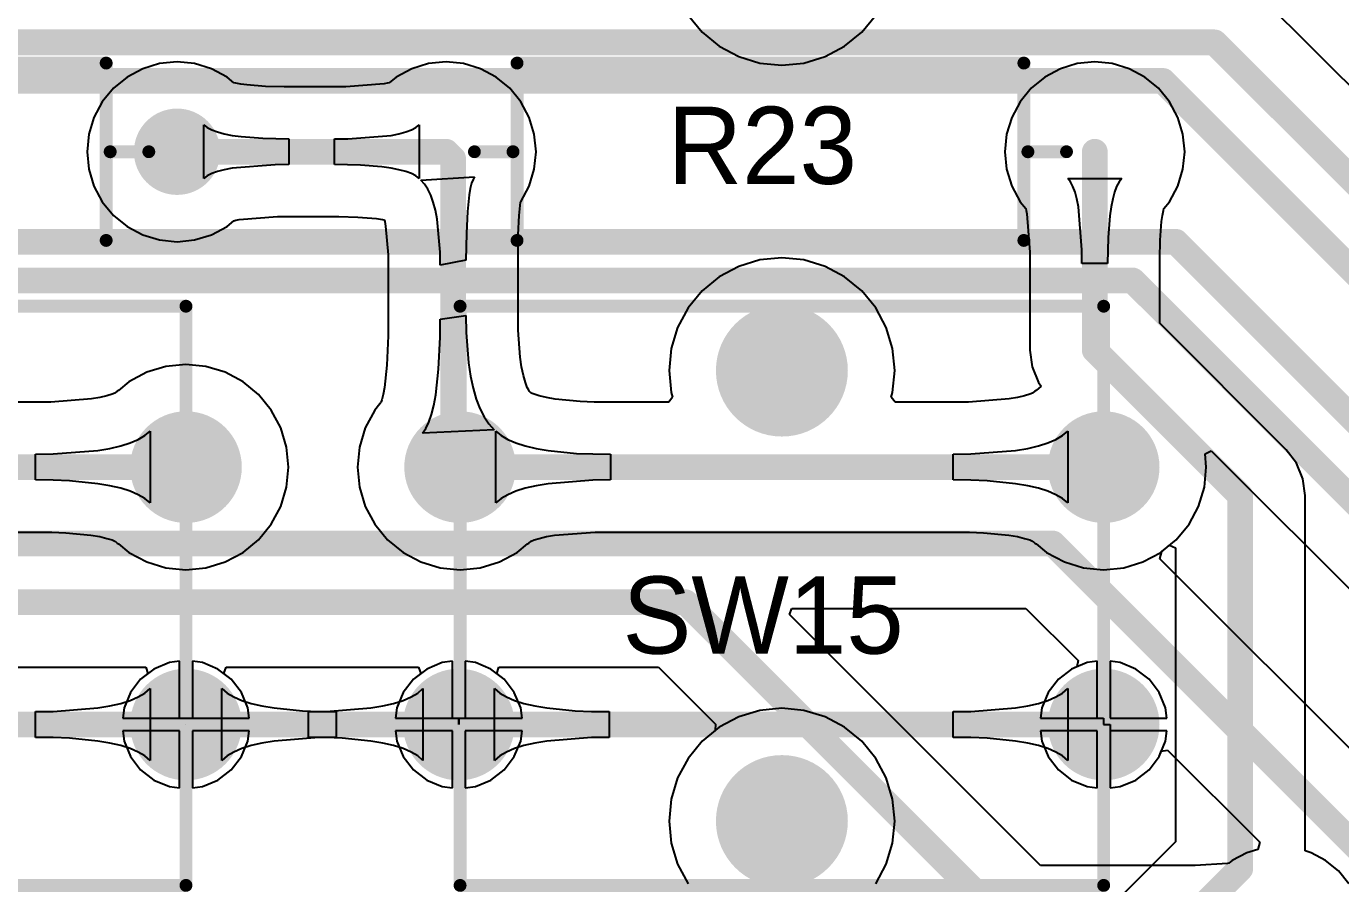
# Model space of a CAD drawing. Header units: millimetres. Extents: x 0 to 140, y 0 to 130.
# Drawn here: x 82.22 to 108.15, y 23.02 to 39.94 of the extents above; entities that cross this region are included whole.
import ezdxf

# ---------------------------------------------------------------- set-up
doc = ezdxf.new("R2010")
doc.units = ezdxf.units.MM
for name, color, linetype in [('BottomLayer', 5, 'Continuous'), ('BottomSolder', 6, 'Continuous'), ('MultiLayer', 9, 'Continuous'), ('PadHoleLayer', 156, 'Continuous'), ('TopLayer', 1, 'Continuous'), ('TopOverlay', 2, 'Continuous'), ('TopSolder', 216, 'Continuous')]:
    doc.layers.add(name, color=color, linetype=linetype)

# ---------------------------------------------------------------- blocks, each defined once
blk = doc.blocks.new('SW_4P_B_18')
at = {"layer": 'BottomLayer'}
h = blk.add_hatch(color=5, dxfattribs=at)
edge = h.paths.add_edge_path()
edge.add_arc((-0.0254, 4.445), 1.2, 0, 360)
h = blk.add_hatch(color=5, dxfattribs=at)
edge = h.paths.add_edge_path()
edge.add_arc((-6.3754, 2.54), 1, 0, 360)
h = blk.add_hatch(color=5, dxfattribs=at)
edge = h.paths.add_edge_path()
edge.add_arc((6.35, 2.54), 1, 0, 360)
h = blk.add_hatch(color=5, dxfattribs=at)
edge = h.paths.add_edge_path()
edge.add_arc((-6.3754, -2.54), 1, 0, 360)
h = blk.add_hatch(color=5, dxfattribs=at)
edge = h.paths.add_edge_path()
edge.add_arc((6.3246, -2.54), 1, 0, 360)
h = blk.add_hatch(color=5, dxfattribs=at)
edge = h.paths.add_edge_path()
edge.add_arc((-0.0254, -4.445), 1.2, 0, 360)
at = {"layer": 'BottomSolder'}
h = blk.add_hatch(color=6, dxfattribs=at)
edge = h.paths.add_edge_path()
edge.add_arc((-0.0254, 4.445), 1.3016, 0, 360)
h = blk.add_hatch(color=6, dxfattribs=at)
edge = h.paths.add_edge_path()
edge.add_arc((-6.3754, 2.54), 1.1016, 0, 360)
h = blk.add_hatch(color=6, dxfattribs=at)
edge = h.paths.add_edge_path()
edge.add_arc((6.35, 2.54), 1.1016, 0, 360)
h = blk.add_hatch(color=6, dxfattribs=at)
edge = h.paths.add_edge_path()
edge.add_arc((-6.3754, -2.54), 1.1016, 0, 360)
h = blk.add_hatch(color=6, dxfattribs=at)
edge = h.paths.add_edge_path()
edge.add_arc((6.3246, -2.54), 1.1016, 0, 360)
h = blk.add_hatch(color=6, dxfattribs=at)
edge = h.paths.add_edge_path()
edge.add_arc((-0.0254, -4.445), 1.3016, 0, 360)
at = {"layer": 'MultiLayer'}
h = blk.add_hatch(color=9, dxfattribs=at)
edge = h.paths.add_edge_path()
edge.add_arc((-0.0254, 4.445), 1.2, 0, 360)
h = blk.add_hatch(color=9, dxfattribs=at)
edge = h.paths.add_edge_path()
edge.add_arc((-6.3754, 2.54), 1, 0, 360)
h = blk.add_hatch(color=9, dxfattribs=at)
edge = h.paths.add_edge_path()
edge.add_arc((6.35, 2.54), 1, 0, 360)
h = blk.add_hatch(color=9, dxfattribs=at)
edge = h.paths.add_edge_path()
edge.add_arc((-6.3754, -2.54), 1, 0, 360)
h = blk.add_hatch(color=9, dxfattribs=at)
edge = h.paths.add_edge_path()
edge.add_arc((6.3246, -2.54), 1, 0, 360)
h = blk.add_hatch(color=9, dxfattribs=at)
edge = h.paths.add_edge_path()
edge.add_arc((-0.0254, -4.445), 1.2, 0, 360)
at = {"layer": 'PadHoleLayer'}
h = blk.add_hatch(color=156, dxfattribs=at)
edge = h.paths.add_edge_path()
edge.add_arc((-0.0254, 4.445), 1, 0, 360)
h = blk.add_hatch(color=156, dxfattribs=at)
edge = h.paths.add_edge_path()
edge.add_arc((-6.3754, 2.54), 0.6, 0, 360)
h = blk.add_hatch(color=156, dxfattribs=at)
edge = h.paths.add_edge_path()
edge.add_arc((6.35, 2.54), 0.6, 0, 360)
h = blk.add_hatch(color=156, dxfattribs=at)
edge = h.paths.add_edge_path()
edge.add_arc((-6.3754, -2.54), 0.6, 0, 360)
h = blk.add_hatch(color=156, dxfattribs=at)
edge = h.paths.add_edge_path()
edge.add_arc((6.3246, -2.54), 0.6, 0, 360)
h = blk.add_hatch(color=156, dxfattribs=at)
edge = h.paths.add_edge_path()
edge.add_arc((-0.0254, -4.445), 1, 0, 360)
at = {"layer": 'TopLayer'}
h = blk.add_hatch(color=1, dxfattribs=at)
edge = h.paths.add_edge_path()
edge.add_arc((-0.0254, 4.445), 1.2, 0, 360)
h = blk.add_hatch(color=1, dxfattribs=at)
edge = h.paths.add_edge_path()
edge.add_arc((-6.3754, 2.54), 1, 0, 360)
h = blk.add_hatch(color=1, dxfattribs=at)
edge = h.paths.add_edge_path()
edge.add_arc((6.35, 2.54), 1, 0, 360)
h = blk.add_hatch(color=1, dxfattribs=at)
edge = h.paths.add_edge_path()
edge.add_arc((-6.3754, -2.54), 1, 0, 360)
h = blk.add_hatch(color=1, dxfattribs=at)
edge = h.paths.add_edge_path()
edge.add_arc((6.3246, -2.54), 1, 0, 360)
h = blk.add_hatch(color=1, dxfattribs=at)
edge = h.paths.add_edge_path()
edge.add_arc((-0.0254, -4.445), 1.2, 0, 360)
at = {"layer": 'TopSolder'}
h = blk.add_hatch(color=216, dxfattribs=at)
edge = h.paths.add_edge_path()
edge.add_arc((-0.0254, 4.445), 1.3016, 0, 360)
h = blk.add_hatch(color=216, dxfattribs=at)
edge = h.paths.add_edge_path()
edge.add_arc((-6.3754, 2.54), 1.1016, 0, 360)
h = blk.add_hatch(color=216, dxfattribs=at)
edge = h.paths.add_edge_path()
edge.add_arc((6.35, 2.54), 1.1016, 0, 360)
h = blk.add_hatch(color=216, dxfattribs=at)
edge = h.paths.add_edge_path()
edge.add_arc((-6.3754, -2.54), 1.1016, 0, 360)
h = blk.add_hatch(color=216, dxfattribs=at)
edge = h.paths.add_edge_path()
edge.add_arc((6.3246, -2.54), 1.1016, 0, 360)
h = blk.add_hatch(color=216, dxfattribs=at)
edge = h.paths.add_edge_path()
edge.add_arc((-0.0254, -4.445), 1.3016, 0, 360)
at = {"layer": 'TopOverlay', "const_width": 0.254}
for points in [[(6.3246, 5.715), (-6.3754, 5.715)], [(-6.3754, 5.715), (-6.3754, -5.715)], [(6.3246, 5.715), (6.3246, -5.715)], [(6.3246, -5.715), (-6.3754, -5.715)]]:
    blk.add_lwpolyline(points, dxfattribs=at)
at = {"layer": 'TopOverlay', "const_width": 0.127}
for points in [[(-6.4389, 5.715, 1), (-6.3119, 5.715, 1)], [(-6.4389, 5.715, 1), (-6.3119, 5.715, 1)], [(6.2611, 5.715, 1), (6.3881, 5.715, 1)], [(6.2611, 5.715, 1), (6.3881, 5.715, 1)], [(-6.4389, -5.715, 1), (-6.3119, -5.715, 1)], [(-6.4389, -5.715, 1), (-6.3119, -5.715, 1)], [(6.2611, -5.715, 1), (6.3881, -5.715, 1)], [(6.2611, -5.715, 1), (6.3881, -5.715, 1)]]:
    blk.add_lwpolyline(points, format="xyb", close=True, dxfattribs=at)
blk = doc.blocks.new('SW_4P_B_21')
at = {"layer": 'BottomLayer'}
h = blk.add_hatch(color=5, dxfattribs=at)
edge = h.paths.add_edge_path()
edge.add_arc((-0.0254, 4.445), 1.2, 0, 360)
h = blk.add_hatch(color=5, dxfattribs=at)
edge = h.paths.add_edge_path()
edge.add_arc((-6.3754, 2.54), 1, 0, 360)
h = blk.add_hatch(color=5, dxfattribs=at)
edge = h.paths.add_edge_path()
edge.add_arc((6.35, 2.54), 1, 0, 360)
h = blk.add_hatch(color=5, dxfattribs=at)
edge = h.paths.add_edge_path()
edge.add_arc((-6.3754, -2.54), 1, 0, 360)
h = blk.add_hatch(color=5, dxfattribs=at)
edge = h.paths.add_edge_path()
edge.add_arc((6.3246, -2.54), 1, 0, 360)
h = blk.add_hatch(color=5, dxfattribs=at)
edge = h.paths.add_edge_path()
edge.add_arc((-0.0254, -4.445), 1.2, 0, 360)
at = {"layer": 'BottomSolder'}
h = blk.add_hatch(color=6, dxfattribs=at)
edge = h.paths.add_edge_path()
edge.add_arc((-0.0254, 4.445), 1.3016, 0, 360)
h = blk.add_hatch(color=6, dxfattribs=at)
edge = h.paths.add_edge_path()
edge.add_arc((-6.3754, 2.54), 1.1016, 0, 360)
h = blk.add_hatch(color=6, dxfattribs=at)
edge = h.paths.add_edge_path()
edge.add_arc((6.35, 2.54), 1.1016, 0, 360)
h = blk.add_hatch(color=6, dxfattribs=at)
edge = h.paths.add_edge_path()
edge.add_arc((-6.3754, -2.54), 1.1016, 0, 360)
h = blk.add_hatch(color=6, dxfattribs=at)
edge = h.paths.add_edge_path()
edge.add_arc((6.3246, -2.54), 1.1016, 0, 360)
h = blk.add_hatch(color=6, dxfattribs=at)
edge = h.paths.add_edge_path()
edge.add_arc((-0.0254, -4.445), 1.3016, 0, 360)
at = {"layer": 'MultiLayer'}
h = blk.add_hatch(color=9, dxfattribs=at)
edge = h.paths.add_edge_path()
edge.add_arc((-0.0254, 4.445), 1.2, 0, 360)
h = blk.add_hatch(color=9, dxfattribs=at)
edge = h.paths.add_edge_path()
edge.add_arc((-6.3754, 2.54), 1, 0, 360)
h = blk.add_hatch(color=9, dxfattribs=at)
edge = h.paths.add_edge_path()
edge.add_arc((6.35, 2.54), 1, 0, 360)
h = blk.add_hatch(color=9, dxfattribs=at)
edge = h.paths.add_edge_path()
edge.add_arc((-6.3754, -2.54), 1, 0, 360)
h = blk.add_hatch(color=9, dxfattribs=at)
edge = h.paths.add_edge_path()
edge.add_arc((6.3246, -2.54), 1, 0, 360)
h = blk.add_hatch(color=9, dxfattribs=at)
edge = h.paths.add_edge_path()
edge.add_arc((-0.0254, -4.445), 1.2, 0, 360)
at = {"layer": 'PadHoleLayer'}
h = blk.add_hatch(color=156, dxfattribs=at)
edge = h.paths.add_edge_path()
edge.add_arc((-0.0254, 4.445), 1, 0, 360)
h = blk.add_hatch(color=156, dxfattribs=at)
edge = h.paths.add_edge_path()
edge.add_arc((-6.3754, 2.54), 0.6, 0, 360)
h = blk.add_hatch(color=156, dxfattribs=at)
edge = h.paths.add_edge_path()
edge.add_arc((6.35, 2.54), 0.6, 0, 360)
h = blk.add_hatch(color=156, dxfattribs=at)
edge = h.paths.add_edge_path()
edge.add_arc((-6.3754, -2.54), 0.6, 0, 360)
h = blk.add_hatch(color=156, dxfattribs=at)
edge = h.paths.add_edge_path()
edge.add_arc((6.3246, -2.54), 0.6, 0, 360)
h = blk.add_hatch(color=156, dxfattribs=at)
edge = h.paths.add_edge_path()
edge.add_arc((-0.0254, -4.445), 1, 0, 360)
at = {"layer": 'TopLayer'}
h = blk.add_hatch(color=1, dxfattribs=at)
edge = h.paths.add_edge_path()
edge.add_arc((-0.0254, 4.445), 1.2, 0, 360)
h = blk.add_hatch(color=1, dxfattribs=at)
edge = h.paths.add_edge_path()
edge.add_arc((-6.3754, 2.54), 1, 0, 360)
h = blk.add_hatch(color=1, dxfattribs=at)
edge = h.paths.add_edge_path()
edge.add_arc((6.35, 2.54), 1, 0, 360)
h = blk.add_hatch(color=1, dxfattribs=at)
edge = h.paths.add_edge_path()
edge.add_arc((-6.3754, -2.54), 1, 0, 360)
h = blk.add_hatch(color=1, dxfattribs=at)
edge = h.paths.add_edge_path()
edge.add_arc((6.3246, -2.54), 1, 0, 360)
h = blk.add_hatch(color=1, dxfattribs=at)
edge = h.paths.add_edge_path()
edge.add_arc((-0.0254, -4.445), 1.2, 0, 360)
at = {"layer": 'TopSolder'}
h = blk.add_hatch(color=216, dxfattribs=at)
edge = h.paths.add_edge_path()
edge.add_arc((-0.0254, 4.445), 1.3016, 0, 360)
h = blk.add_hatch(color=216, dxfattribs=at)
edge = h.paths.add_edge_path()
edge.add_arc((-6.3754, 2.54), 1.1016, 0, 360)
h = blk.add_hatch(color=216, dxfattribs=at)
edge = h.paths.add_edge_path()
edge.add_arc((6.35, 2.54), 1.1016, 0, 360)
h = blk.add_hatch(color=216, dxfattribs=at)
edge = h.paths.add_edge_path()
edge.add_arc((-6.3754, -2.54), 1.1016, 0, 360)
h = blk.add_hatch(color=216, dxfattribs=at)
edge = h.paths.add_edge_path()
edge.add_arc((6.3246, -2.54), 1.1016, 0, 360)
h = blk.add_hatch(color=216, dxfattribs=at)
edge = h.paths.add_edge_path()
edge.add_arc((-0.0254, -4.445), 1.3016, 0, 360)
at = {"layer": 'TopOverlay', "const_width": 0.254}
for points in [[(6.3246, 5.715), (-6.3754, 5.715)], [(-6.3754, 5.715), (-6.3754, -5.715)], [(6.3246, 5.715), (6.3246, -5.715)], [(6.3246, -5.715), (-6.3754, -5.715)]]:
    blk.add_lwpolyline(points, dxfattribs=at)
at = {"layer": 'TopOverlay', "const_width": 0.127}
for points in [[(-6.4389, 5.715, 1), (-6.3119, 5.715, 1)], [(-6.4389, 5.715, 1), (-6.3119, 5.715, 1)], [(6.2611, 5.715, 1), (6.3881, 5.715, 1)], [(6.2611, 5.715, 1), (6.3881, 5.715, 1)], [(-6.4389, -5.715, 1), (-6.3119, -5.715, 1)], [(-6.4389, -5.715, 1), (-6.3119, -5.715, 1)], [(6.2611, -5.715, 1), (6.3881, -5.715, 1)], [(6.2611, -5.715, 1), (6.3881, -5.715, 1)]]:
    blk.add_lwpolyline(points, format="xyb", close=True, dxfattribs=at)
blk = doc.blocks.new('_________1_2__28')
at = {"layer": 'BottomLayer'}
h = blk.add_hatch(color=5, dxfattribs=at)
edge = h.paths.add_edge_path()
edge.add_arc((-6.4, 0), 0.75, 0, 360)
h = blk.add_hatch(color=5, dxfattribs=at)
edge = h.paths.add_edge_path()
edge.add_arc((6.4, 0), 0.75, 0, 360)
at = {"layer": 'BottomSolder'}
h = blk.add_hatch(color=6, dxfattribs=at)
edge = h.paths.add_edge_path()
edge.add_arc((-6.4, 0), 0.852, 0, 360)
h = blk.add_hatch(color=6, dxfattribs=at)
edge = h.paths.add_edge_path()
edge.add_arc((6.4, 0), 0.852, 0, 360)
at = {"layer": 'MultiLayer'}
h = blk.add_hatch(color=9, dxfattribs=at)
edge = h.paths.add_edge_path()
edge.add_arc((-6.4, 0), 0.75, 0, 360)
h = blk.add_hatch(color=9, dxfattribs=at)
edge = h.paths.add_edge_path()
edge.add_arc((6.4, 0), 0.75, 0, 360)
at = {"layer": 'PadHoleLayer'}
h = blk.add_hatch(color=156, dxfattribs=at)
edge = h.paths.add_edge_path()
edge.add_arc((-6.4, 0), 0.35, 0, 360)
h = blk.add_hatch(color=156, dxfattribs=at)
edge = h.paths.add_edge_path()
edge.add_arc((6.4, 0), 0.35, 0, 360)
at = {"layer": 'TopLayer'}
h = blk.add_hatch(color=1, dxfattribs=at)
edge = h.paths.add_edge_path()
edge.add_arc((-6.4, 0), 0.75, 0, 360)
h = blk.add_hatch(color=1, dxfattribs=at)
edge = h.paths.add_edge_path()
edge.add_arc((6.4, 0), 0.75, 0, 360)
at = {"layer": 'TopSolder'}
h = blk.add_hatch(color=216, dxfattribs=at)
edge = h.paths.add_edge_path()
edge.add_arc((-6.4, 0), 0.852, 0, 360)
h = blk.add_hatch(color=216, dxfattribs=at)
edge = h.paths.add_edge_path()
edge.add_arc((6.4, 0), 0.852, 0, 360)
at = {"layer": 'TopOverlay', "const_width": 0.254}
for points in [[(-5, -1.75), (-5, 1.75)], [(-5, 1.75), (5, 1.75)], [(5, -1.75), (5, 1.75)], [(-5.842, 0), (-5.08, 0)], [(5.08, 0), (5.842, 0)], [(-5, -1.75), (5, -1.75)]]:
    blk.add_lwpolyline(points, dxfattribs=at)
at = {"layer": 'TopOverlay', "const_width": 0.127}
for points in [[(-5.064, 1.75, 1), (-4.937, 1.75, 1)], [(-5.064, 1.75, 1), (-4.937, 1.75, 1)], [(4.937, 1.75, 1), (5.064, 1.75, 1)], [(4.937, 1.75, 1), (5.064, 1.75, 1)], [(-5.905, 0, 1), (-5.779, 0, 1)], [(-5.144, 0, 1), (-5.016, 0, 1)], [(5.016, 0, 1), (5.144, 0, 1)], [(5.779, 0, 1), (5.905, 0, 1)], [(-5.064, -1.75, 1), (-4.937, -1.75, 1)], [(-5.064, -1.75, 1), (-4.937, -1.75, 1)], [(4.937, -1.75, 1), (5.064, -1.75, 1)], [(4.937, -1.75, 1), (5.064, -1.75, 1)]]:
    blk.add_lwpolyline(points, format="xyb", close=True, dxfattribs=at)
blk = doc.blocks.new('_________1_2__32')
at = {"layer": 'BottomLayer'}
h = blk.add_hatch(color=5, dxfattribs=at)
edge = h.paths.add_edge_path()
edge.add_arc((-6.4, 0), 0.75, 0, 360)
h = blk.add_hatch(color=5, dxfattribs=at)
edge = h.paths.add_edge_path()
edge.add_arc((6.4, 0), 0.75, 0, 360)
at = {"layer": 'BottomSolder'}
h = blk.add_hatch(color=6, dxfattribs=at)
edge = h.paths.add_edge_path()
edge.add_arc((-6.4, 0), 0.852, 0, 360)
h = blk.add_hatch(color=6, dxfattribs=at)
edge = h.paths.add_edge_path()
edge.add_arc((6.4, 0), 0.852, 0, 360)
at = {"layer": 'MultiLayer'}
h = blk.add_hatch(color=9, dxfattribs=at)
edge = h.paths.add_edge_path()
edge.add_arc((-6.4, 0), 0.75, 0, 360)
h = blk.add_hatch(color=9, dxfattribs=at)
edge = h.paths.add_edge_path()
edge.add_arc((6.4, 0), 0.75, 0, 360)
at = {"layer": 'PadHoleLayer'}
h = blk.add_hatch(color=156, dxfattribs=at)
edge = h.paths.add_edge_path()
edge.add_arc((-6.4, 0), 0.35, 0, 360)
h = blk.add_hatch(color=156, dxfattribs=at)
edge = h.paths.add_edge_path()
edge.add_arc((6.4, 0), 0.35, 0, 360)
at = {"layer": 'TopLayer'}
h = blk.add_hatch(color=1, dxfattribs=at)
edge = h.paths.add_edge_path()
edge.add_arc((-6.4, 0), 0.75, 0, 360)
h = blk.add_hatch(color=1, dxfattribs=at)
edge = h.paths.add_edge_path()
edge.add_arc((6.4, 0), 0.75, 0, 360)
at = {"layer": 'TopSolder'}
h = blk.add_hatch(color=216, dxfattribs=at)
edge = h.paths.add_edge_path()
edge.add_arc((-6.4, 0), 0.852, 0, 360)
h = blk.add_hatch(color=216, dxfattribs=at)
edge = h.paths.add_edge_path()
edge.add_arc((6.4, 0), 0.852, 0, 360)
at = {"layer": 'TopOverlay', "const_width": 0.254}
for points in [[(-5, 1.75), (-5, -1.75)], [(5, 1.75), (-5, 1.75)], [(5, 1.75), (5, -1.75)], [(-5.08, 0), (-5.842, 0)], [(5.842, 0), (5.08, 0)], [(5, -1.75), (-5, -1.75)]]:
    blk.add_lwpolyline(points, dxfattribs=at)
at = {"layer": 'TopOverlay', "const_width": 0.127}
for points in [[(-5.064, 1.75, 1), (-4.937, 1.75, 1)], [(-5.064, 1.75, 1), (-4.937, 1.75, 1)], [(4.937, 1.75, 1), (5.064, 1.75, 1)], [(4.937, 1.75, 1), (5.064, 1.75, 1)], [(-5.905, 0, 1), (-5.779, 0, 1)], [(-5.144, 0, 1), (-5.016, 0, 1)], [(5.016, 0, 1), (5.144, 0, 1)], [(5.779, 0, 1), (5.905, 0, 1)], [(-5.064, -1.75, 1), (-4.937, -1.75, 1)], [(-5.064, -1.75, 1), (-4.937, -1.75, 1)], [(4.937, -1.75, 1), (5.064, -1.75, 1)], [(4.937, -1.75, 1), (5.064, -1.75, 1)]]:
    blk.add_lwpolyline(points, format="xyb", close=True, dxfattribs=at)

msp = doc.modelspace()

# ---------------------------------------------------------------- linework, layer by layer
at = {"layer": 'BottomLayer'}
for p, q in [((95.275, 40.162), (95.552, 39.824)), ((98.701, 39.824), (98.978, 40.162)), ((95.552, 39.824), (95.889, 39.548)), ((98.363, 39.548), (98.701, 39.824)), ((95.889, 39.548), (96.274, 39.342)), ((97.979, 39.342), (98.363, 39.548)), ((84.845, 39.205), (84.513, 39.104)), ((85.192, 39.24), (84.845, 39.205)), ((85.538, 39.205), (85.192, 39.24)), ((85.871, 39.104), (85.538, 39.205)), ((90.155, 39.205), (89.822, 39.104)), ((90.501, 39.24), (90.155, 39.205)), ((90.847, 39.205), (90.501, 39.24)), ((91.18, 39.104), (90.847, 39.205)), ((96.274, 39.342), (96.692, 39.215)), ((96.692, 39.215), (97.126, 39.172)), ((97.126, 39.172), (97.561, 39.215)), ((97.561, 39.215), (97.979, 39.342)), ((102.955, 39.205), (102.622, 39.104)), ((103.301, 39.24), (102.955, 39.205)), ((103.647, 39.205), (103.301, 39.24)), ((103.98, 39.104), (103.647, 39.205)), ((84.206, 38.94), (83.937, 38.72)), ((84.513, 39.104), (84.206, 38.94)), ((86.178, 38.94), (85.871, 39.104)), ((86.314, 38.828), (86.178, 38.94)), ((89.515, 38.94), (89.378, 38.828)), ((89.822, 39.104), (89.515, 38.94)), ((91.487, 38.94), (91.18, 39.104)), ((91.756, 38.72), (91.487, 38.94)), ((102.315, 38.94), (102.046, 38.72)), ((102.622, 39.104), (102.315, 38.94)), ((104.287, 38.94), (103.98, 39.104)), ((104.556, 38.72), (104.287, 38.94)), ((83.937, 38.72), (83.716, 38.451)), ((86.354, 38.818), (86.314, 38.828)), ((86.448, 38.799), (86.354, 38.818)), ((86.569, 38.783), (86.448, 38.799)), ((86.934, 38.754), (86.569, 38.783)), ((87.307, 38.746), (86.934, 38.754)), ((88.502, 38.746), (87.307, 38.746)), ((88.519, 38.746), (88.502, 38.746)), ((89.275, 38.805), (88.519, 38.746)), ((89.339, 38.818), (89.275, 38.805)), ((89.378, 38.828), (89.339, 38.818)), ((91.976, 38.451), (91.756, 38.72)), ((102.046, 38.72), (101.826, 38.451)), ((104.776, 38.451), (104.556, 38.72)), ((83.716, 38.451), (83.552, 38.144)), ((92.14, 38.144), (91.976, 38.451)), ((101.826, 38.451), (101.662, 38.144)), ((104.94, 38.144), (104.776, 38.451)), ((83.552, 38.144), (83.451, 37.811)), ((92.241, 37.811), (92.14, 38.144)), ((101.662, 38.144), (101.561, 37.811)), ((105.041, 37.811), (104.94, 38.144)), ((85.722, 36.934), (85.722, 37.996)), ((85.722, 37.996), (85.788, 37.943)), ((85.788, 37.943), (85.877, 37.896)), ((85.877, 37.896), (85.989, 37.855)), ((89.704, 37.855), (89.815, 37.896)), ((89.815, 37.896), (89.904, 37.943)), ((89.904, 37.943), (89.971, 37.996)), ((89.971, 37.996), (89.971, 36.934)), ((83.451, 37.811), (83.417, 37.465)), ((85.989, 37.855), (86.123, 37.819)), ((86.123, 37.819), (86.279, 37.788)), ((86.279, 37.788), (86.458, 37.763)), ((86.458, 37.763), (86.883, 37.73)), ((86.883, 37.73), (87.397, 37.719)), ((87.397, 37.719), (87.397, 37.211)), ((88.295, 37.719), (88.564, 37.722)), ((88.295, 37.211), (88.295, 37.719)), ((88.564, 37.722), (89.414, 37.788)), ((89.414, 37.788), (89.57, 37.819)), ((89.57, 37.819), (89.704, 37.855)), ((92.276, 37.465), (92.241, 37.811)), ((101.561, 37.811), (101.526, 37.465)), ((105.076, 37.465), (105.041, 37.811)), ((83.417, 37.465), (83.451, 37.119)), ((92.241, 37.119), (92.276, 37.465)), ((101.526, 37.465), (101.561, 37.119)), ((105.041, 37.119), (105.076, 37.465)), ((83.451, 37.119), (83.552, 36.786)), ((86.123, 37.111), (85.989, 37.075)), ((86.279, 37.142), (86.123, 37.111)), ((87.129, 37.208), (86.279, 37.142)), ((87.397, 37.211), (87.129, 37.208)), ((88.81, 37.2), (88.295, 37.211)), ((89.235, 37.167), (88.81, 37.2)), ((89.414, 37.142), (89.235, 37.167)), ((89.57, 37.111), (89.414, 37.142)), ((89.704, 37.075), (89.57, 37.111)), ((92.14, 36.786), (92.241, 37.119)), ((101.561, 37.119), (101.662, 36.786)), ((104.94, 36.786), (105.041, 37.119)), ((85.788, 36.987), (85.722, 36.934)), ((85.877, 37.034), (85.788, 36.987)), ((85.989, 37.075), (85.877, 37.034)), ((89.815, 37.034), (89.704, 37.075)), ((89.904, 36.987), (89.815, 37.034)), ((89.971, 36.934), (89.904, 36.987)), ((90.003, 36.904), (91.064, 36.97)), ((90.075, 36.826), (90.003, 36.904)), ((91.002, 36.842), (90.977, 36.74)), ((91.032, 36.918), (91.002, 36.842)), ((91.064, 36.97), (91.032, 36.918)), ((102.823, 36.868), (102.77, 36.935)), ((102.77, 36.935), (103.832, 36.935)), ((102.87, 36.779), (102.823, 36.868)), ((103.779, 36.868), (103.732, 36.779)), ((103.832, 36.935), (103.779, 36.868)), ((83.552, 36.786), (83.716, 36.479)), ((90.14, 36.729), (90.075, 36.826)), ((90.198, 36.611), (90.14, 36.729)), ((90.247, 36.473), (90.198, 36.611)), ((90.954, 36.613), (90.92, 36.284)), ((90.977, 36.74), (90.954, 36.613)), ((91.976, 36.479), (92.14, 36.786)), ((101.662, 36.786), (101.826, 36.479)), ((102.911, 36.668), (102.87, 36.779)), ((102.947, 36.534), (102.911, 36.668)), ((103.691, 36.668), (103.655, 36.534)), ((103.732, 36.779), (103.691, 36.668)), ((104.776, 36.479), (104.94, 36.786)), ((83.716, 36.479), (83.937, 36.21)), ((90.289, 36.315), (90.247, 36.473)), ((90.324, 36.137), (90.289, 36.315)), ((91.942, 36.206), (91.97, 36.471)), ((91.97, 36.471), (91.976, 36.479)), ((91.97, 36.471), (91.97, 36.471)), ((101.826, 36.479), (101.938, 36.342)), ((101.938, 36.342), (101.948, 36.303)), ((102.978, 36.378), (102.947, 36.534)), ((103.044, 35.528), (102.978, 36.378)), ((103.624, 36.378), (103.599, 36.199)), ((103.655, 36.534), (103.624, 36.378)), ((104.654, 36.303), (104.664, 36.342)), ((104.664, 36.342), (104.776, 36.479)), ((83.937, 36.21), (84.206, 35.99)), ((86.178, 35.99), (86.314, 36.102)), ((86.314, 36.102), (86.354, 36.112)), ((86.354, 36.112), (86.417, 36.125)), ((86.417, 36.125), (87.174, 36.184)), ((87.174, 36.184), (87.19, 36.184)), ((87.19, 36.184), (88.386, 36.184)), ((88.386, 36.184), (88.759, 36.176)), ((88.759, 36.176), (89.124, 36.147)), ((89.124, 36.147), (89.245, 36.131)), ((89.245, 36.131), (89.28, 36.124)), ((89.28, 36.124), (89.29, 36.086)), ((89.29, 36.086), (89.307, 35.994)), ((90.381, 35.482), (90.324, 36.137)), ((90.92, 36.284), (90.9, 35.855)), ((91.924, 35.824), (91.942, 36.206)), ((101.948, 36.303), (101.961, 36.239)), ((101.961, 36.239), (102.02, 35.483)), ((103.599, 36.199), (103.566, 35.774)), ((104.59, 35.723), (104.619, 36.088)), ((104.619, 36.088), (104.635, 36.209)), ((104.635, 36.209), (104.654, 36.303)), ((84.206, 35.99), (84.513, 35.826)), ((84.513, 35.826), (84.845, 35.725)), ((85.538, 35.725), (85.871, 35.826)), ((85.871, 35.826), (86.178, 35.99)), ((89.307, 35.994), (89.357, 35.43)), ((90.9, 35.855), (90.893, 35.325)), ((91.92, 35.488), (91.924, 35.824)), ((84.845, 35.725), (85.192, 35.69)), ((85.192, 35.69), (85.538, 35.725)), ((103.566, 35.774), (103.555, 35.259)), ((104.582, 35.35), (104.59, 35.723)), ((89.357, 35.43), (89.358, 35.364)), ((89.358, 35.364), (89.358, 33.941)), ((90.385, 35.224), (90.381, 35.482)), ((90.893, 35.325), (90.385, 35.224)), ((91.92, 34.111), (91.92, 35.488)), ((96.692, 35.33), (96.274, 35.203)), ((97.126, 35.373), (96.692, 35.33)), ((97.561, 35.33), (97.126, 35.373)), ((97.979, 35.203), (97.561, 35.33)), ((102.02, 35.483), (102.02, 35.466)), ((102.02, 35.466), (102.02, 33.549)), ((103.047, 35.259), (103.044, 35.528)), ((104.582, 34.08), (104.582, 35.35)), ((96.274, 35.203), (95.889, 34.997)), ((98.363, 34.997), (97.979, 35.203)), ((103.555, 35.259), (103.047, 35.259)), ((95.889, 34.997), (95.552, 34.721)), ((98.701, 34.721), (98.363, 34.997)), ((95.552, 34.721), (95.275, 34.383)), ((98.978, 34.383), (98.701, 34.721)), ((95.275, 34.383), (95.069, 33.998)), ((99.184, 33.998), (98.978, 34.383)), ((90.381, 33.803), (90.385, 34.161)), ((90.385, 34.161), (90.893, 34.234)), ((90.893, 34.234), (90.898, 33.898)), ((91.922, 33.944), (91.92, 34.111)), ((95.069, 33.998), (94.942, 33.58)), ((99.31, 33.58), (99.184, 33.998)), ((107.078, 31.584), (104.582, 34.08)), ((89.357, 33.831), (89.331, 33.254)), ((89.358, 33.941), (89.357, 33.831)), ((90.353, 33.176), (90.381, 33.803)), ((90.898, 33.898), (90.943, 33.299)), ((91.962, 33.412), (91.922, 33.944)), ((94.942, 33.58), (94.9, 33.146)), ((99.353, 33.146), (99.31, 33.58)), ((102.02, 33.549), (102.064, 33.218)), ((84.972, 33.228), (84.592, 33.113)), ((85.367, 33.267), (84.972, 33.228)), ((85.762, 33.228), (85.367, 33.267)), ((86.142, 33.113), (85.762, 33.228)), ((89.331, 33.254), (89.283, 32.815)), ((90.943, 33.299), (90.982, 33.036)), ((91.991, 33.218), (91.962, 33.412)), ((92.027, 33.047), (91.991, 33.218)), ((102.064, 33.218), (102.192, 32.909)), ((84.592, 33.113), (84.242, 32.925)), ((86.493, 32.925), (86.142, 33.113)), ((90.298, 32.667), (90.353, 33.176)), ((90.982, 33.036), (91.032, 32.798)), ((92.066, 32.912), (92.027, 33.047)), ((94.9, 33.146), (94.942, 32.712)), ((99.31, 32.712), (99.353, 33.146)), ((83.961, 32.702), (83.908, 32.679)), ((83.967, 32.705), (83.961, 32.702)), ((84.008, 32.739), (83.967, 32.705)), ((84.034, 32.755), (84.008, 32.739)), ((84.242, 32.925), (84.034, 32.755)), ((86.799, 32.673), (86.493, 32.925)), ((89.283, 32.815), (89.257, 32.674)), ((91.032, 32.798), (91.094, 32.585)), ((92.103, 32.815), (92.066, 32.912)), ((92.133, 32.757), (92.103, 32.815)), ((92.149, 32.734), (92.133, 32.757)), ((92.173, 32.708), (92.149, 32.734)), ((92.177, 32.705), (92.173, 32.708)), ((92.182, 32.702), (92.177, 32.705)), ((92.235, 32.679), (92.182, 32.702)), ((94.942, 32.712), (94.969, 32.624)), ((99.284, 32.624), (99.31, 32.712)), ((102.071, 32.702), (102.017, 32.679)), ((102.076, 32.705), (102.071, 32.702)), ((102.117, 32.739), (102.076, 32.705)), ((102.144, 32.755), (102.117, 32.739)), ((102.245, 32.839), (102.144, 32.755)), ((102.192, 32.909), (102.245, 32.839)), ((82.561, 32.522), (81.25, 32.522)), ((82.701, 32.524), (82.561, 32.522)), ((83.503, 32.586), (82.701, 32.524)), ((83.665, 32.613), (83.503, 32.586)), ((83.808, 32.647), (83.665, 32.613)), ((83.908, 32.679), (83.808, 32.647)), ((87.051, 32.366), (86.799, 32.673)), ((89.192, 32.488), (89.092, 32.366)), ((89.206, 32.514), (89.192, 32.488)), ((89.217, 32.529), (89.206, 32.514)), ((89.231, 32.57), (89.217, 32.529)), ((89.257, 32.674), (89.231, 32.57)), ((90.214, 32.277), (90.259, 32.457)), ((90.259, 32.457), (90.298, 32.667)), ((91.094, 32.585), (91.167, 32.396)), ((92.335, 32.647), (92.235, 32.679)), ((92.479, 32.613), (92.335, 32.647)), ((92.651, 32.584), (92.479, 32.613)), ((93.146, 32.536), (92.651, 32.584)), ((93.424, 32.524), (93.146, 32.536)), ((93.583, 32.522), (93.424, 32.524)), ((94.893, 32.522), (93.583, 32.522)), ((94.969, 32.624), (94.893, 32.522)), ((99.359, 32.522), (99.284, 32.624)), ((100.67, 32.522), (99.359, 32.522)), ((100.811, 32.524), (100.67, 32.522)), ((101.612, 32.586), (100.811, 32.524)), ((101.774, 32.613), (101.612, 32.586)), ((101.917, 32.647), (101.774, 32.613)), ((102.017, 32.679), (101.917, 32.647)), ((87.239, 32.016), (87.051, 32.366)), ((89.092, 32.366), (88.905, 32.016)), ((90.162, 32.126), (90.214, 32.277)), ((91.167, 32.396), (91.25, 32.233)), ((91.25, 32.233), (91.345, 32.093)), ((84.556, 31.862), (84.66, 31.949)), ((84.66, 31.949), (84.66, 30.533)), ((87.354, 31.636), (87.239, 32.016)), ((88.905, 32.016), (88.79, 31.636)), ((90.036, 31.914), (90.103, 32.005)), ((91.452, 31.979), (90.036, 31.914)), ((90.103, 32.005), (90.162, 32.126)), ((91.345, 32.093), (91.452, 31.979)), ((91.483, 30.533), (91.483, 31.949)), ((91.483, 31.949), (91.587, 31.862)), ((102.665, 31.862), (102.77, 31.949)), ((102.77, 31.949), (102.77, 30.533)), ((83.868, 31.608), (84.081, 31.658)), ((84.081, 31.658), (84.266, 31.717)), ((84.266, 31.717), (84.425, 31.785)), ((84.425, 31.785), (84.556, 31.862)), ((91.587, 31.862), (91.719, 31.785)), ((91.719, 31.785), (91.877, 31.717)), ((91.877, 31.717), (92.063, 31.658)), ((92.063, 31.658), (92.275, 31.608)), ((101.978, 31.608), (102.19, 31.658)), ((102.19, 31.658), (102.376, 31.717)), ((102.376, 31.717), (102.534, 31.785)), ((102.534, 31.785), (102.665, 31.862)), ((82.4, 31.495), (82.748, 31.5)), ((82.4, 30.987), (82.4, 31.495)), ((82.748, 31.5), (83.629, 31.568)), ((83.629, 31.568), (83.868, 31.608)), ((87.393, 31.241), (87.354, 31.636)), ((88.79, 31.636), (88.751, 31.241)), ((92.275, 31.608), (92.515, 31.568)), ((92.515, 31.568), (93.075, 31.513)), ((93.075, 31.513), (93.396, 31.5)), ((93.396, 31.5), (93.744, 31.495)), ((93.744, 31.495), (93.744, 30.987)), ((100.509, 31.495), (100.857, 31.5)), ((100.509, 30.987), (100.509, 31.495)), ((100.857, 31.5), (101.738, 31.568)), ((101.738, 31.568), (101.978, 31.608)), ((107.281, 31.319), (107.078, 31.584)), ((87.354, 30.846), (87.393, 31.241)), ((88.751, 31.241), (88.79, 30.846)), ((107.409, 31.01), (107.281, 31.319)), ((82.748, 30.982), (82.4, 30.987)), ((83.068, 30.969), (82.748, 30.982)), ((83.629, 30.914), (83.068, 30.969)), ((83.868, 30.874), (83.629, 30.914)), ((84.081, 30.824), (83.868, 30.874)), ((92.275, 30.874), (92.063, 30.824)), ((92.515, 30.914), (92.275, 30.874)), ((93.396, 30.982), (92.515, 30.914)), ((93.744, 30.987), (93.396, 30.982)), ((100.857, 30.982), (100.509, 30.987)), ((101.178, 30.969), (100.857, 30.982)), ((101.738, 30.914), (101.178, 30.969)), ((101.978, 30.874), (101.738, 30.914)), ((102.19, 30.824), (101.978, 30.874)), ((107.453, 30.678), (107.409, 31.01)), ((84.266, 30.765), (84.081, 30.824)), ((84.425, 30.697), (84.266, 30.765)), ((84.556, 30.62), (84.425, 30.697)), ((84.66, 30.533), (84.556, 30.62)), ((87.239, 30.466), (87.354, 30.846)), ((88.79, 30.846), (88.905, 30.466)), ((91.587, 30.62), (91.483, 30.533)), ((91.719, 30.697), (91.587, 30.62)), ((91.877, 30.765), (91.719, 30.697)), ((92.063, 30.824), (91.877, 30.765)), ((102.376, 30.765), (102.19, 30.824)), ((102.534, 30.697), (102.376, 30.765)), ((102.665, 30.62), (102.534, 30.697)), ((102.77, 30.533), (102.665, 30.62)), ((107.453, 23.666), (107.453, 30.678)), ((87.051, 30.116), (87.239, 30.466)), ((88.905, 30.466), (89.092, 30.116)), ((86.799, 29.809), (87.051, 30.116)), ((89.092, 30.116), (89.344, 29.809)), ((75.473, 29.96), (82.561, 29.96)), ((82.561, 29.96), (82.719, 29.958)), ((82.719, 29.958), (82.997, 29.946)), ((82.997, 29.946), (83.493, 29.898)), ((83.493, 29.898), (83.665, 29.869)), ((83.665, 29.869), (83.808, 29.835)), ((83.808, 29.835), (83.908, 29.803)), ((92.235, 29.803), (92.335, 29.835)), ((92.335, 29.835), (92.479, 29.869)), ((92.479, 29.869), (92.641, 29.896)), ((92.641, 29.896), (93.442, 29.958)), ((93.442, 29.958), (93.583, 29.96)), ((93.583, 29.96), (100.67, 29.96)), ((100.67, 29.96), (100.829, 29.958)), ((100.829, 29.958), (101.106, 29.946)), ((101.106, 29.946), (101.602, 29.898)), ((101.602, 29.898), (101.774, 29.869)), ((101.774, 29.869), (101.917, 29.835)), ((101.917, 29.835), (102.017, 29.803)), ((83.908, 29.803), (83.961, 29.78)), ((83.961, 29.78), (83.967, 29.777)), ((83.967, 29.777), (84.008, 29.743)), ((84.008, 29.743), (84.034, 29.727)), ((84.034, 29.727), (84.242, 29.557)), ((86.493, 29.557), (86.799, 29.809)), ((89.344, 29.809), (89.651, 29.557)), ((91.902, 29.557), (92.109, 29.727)), ((92.109, 29.727), (92.136, 29.743)), ((92.136, 29.743), (92.177, 29.777)), ((92.177, 29.777), (92.182, 29.78)), ((92.182, 29.78), (92.235, 29.803)), ((102.017, 29.803), (102.071, 29.78)), ((102.071, 29.78), (102.076, 29.777)), ((102.076, 29.777), (102.117, 29.743)), ((102.117, 29.743), (102.144, 29.727)), ((102.144, 29.727), (102.351, 29.557)), ((104.602, 29.557), (104.776, 29.7)), ((104.776, 29.7), (104.891, 29.645)), ((104.891, 29.645), (104.891, 23.849)), ((84.242, 29.557), (84.592, 29.369)), ((84.592, 29.369), (84.972, 29.254)), ((85.762, 29.254), (86.142, 29.369)), ((86.142, 29.369), (86.493, 29.557)), ((89.651, 29.557), (90.001, 29.369)), ((90.001, 29.369), (90.381, 29.254)), ((91.172, 29.254), (91.552, 29.369)), ((91.552, 29.369), (91.902, 29.557)), ((102.351, 29.557), (102.701, 29.369)), ((102.701, 29.369), (103.081, 29.254)), ((103.872, 29.254), (104.252, 29.369)), ((104.252, 29.369), (104.602, 29.557)), ((84.972, 29.254), (85.367, 29.215)), ((85.367, 29.215), (85.762, 29.254)), ((90.381, 29.254), (90.776, 29.215)), ((90.776, 29.215), (91.172, 29.254)), ((103.081, 29.254), (103.476, 29.215)), ((103.476, 29.215), (103.872, 29.254)), ((84.735, 27.256), (84.473, 27.055)), ((85.04, 27.383), (84.735, 27.256)), ((85.24, 27.409), (85.04, 27.383)), ((85.24, 26.288), (85.24, 27.409)), ((85.694, 27.383), (85.494, 27.409)), ((85.494, 27.409), (85.494, 26.288)), ((85.999, 27.256), (85.694, 27.383)), ((86.261, 27.055), (85.999, 27.256)), ((90.119, 27.256), (89.857, 27.055)), ((90.424, 27.383), (90.119, 27.256)), ((90.624, 27.409), (90.424, 27.383)), ((90.624, 26.288), (90.624, 27.409)), ((91.078, 27.383), (90.878, 27.409)), ((90.878, 27.409), (90.878, 26.288)), ((91.383, 27.256), (91.078, 27.383)), ((91.645, 27.055), (91.383, 27.256)), ((102.844, 27.256), (102.582, 27.055)), ((103.149, 27.383), (102.844, 27.256)), ((103.349, 27.409), (103.149, 27.383)), ((103.349, 26.288), (103.349, 27.409)), ((103.804, 27.383), (103.603, 27.409)), ((103.603, 27.409), (103.603, 26.288)), ((104.109, 27.256), (103.804, 27.383)), ((104.371, 27.055), (104.109, 27.256)), ((84.473, 27.055), (84.272, 26.793)), ((86.462, 26.793), (86.261, 27.055)), ((89.857, 27.055), (89.656, 26.793)), ((91.846, 26.793), (91.645, 27.055)), ((102.582, 27.055), (102.381, 26.793)), ((104.572, 26.793), (104.371, 27.055)), ((84.272, 26.793), (84.145, 26.488)), ((84.425, 26.705), (84.556, 26.782)), ((84.556, 26.782), (84.66, 26.869)), ((84.66, 26.869), (84.66, 25.453)), ((86.074, 25.453), (86.074, 26.869)), ((86.074, 26.869), (86.178, 26.782)), ((86.178, 26.782), (86.309, 26.705)), ((86.589, 26.488), (86.462, 26.793)), ((89.656, 26.793), (89.529, 26.488)), ((89.809, 26.705), (89.94, 26.782)), ((89.94, 26.782), (90.044, 26.869)), ((90.044, 26.869), (90.044, 25.453)), ((91.458, 25.453), (91.458, 26.869)), ((91.458, 26.869), (91.562, 26.782)), ((91.562, 26.782), (91.693, 26.705)), ((91.973, 26.488), (91.846, 26.793)), ((102.381, 26.793), (102.255, 26.488)), ((102.534, 26.705), (102.665, 26.782)), ((102.665, 26.782), (102.77, 26.869)), ((102.77, 26.869), (102.77, 25.453)), ((104.698, 26.488), (104.572, 26.793)), ((82.748, 26.42), (83.629, 26.488)), ((83.629, 26.488), (83.868, 26.528)), ((83.868, 26.528), (84.081, 26.578)), ((84.081, 26.578), (84.266, 26.637)), ((84.145, 26.488), (84.119, 26.288)), ((84.266, 26.637), (84.425, 26.705)), ((86.309, 26.705), (86.468, 26.637)), ((86.468, 26.637), (86.653, 26.578)), ((86.615, 26.288), (86.589, 26.488)), ((86.653, 26.578), (86.866, 26.528)), ((86.866, 26.528), (87.105, 26.488)), ((87.105, 26.488), (87.666, 26.433)), ((88.132, 26.42), (89.013, 26.488)), ((89.013, 26.488), (89.252, 26.528)), ((89.252, 26.528), (89.465, 26.578)), ((89.465, 26.578), (89.65, 26.637)), ((89.529, 26.488), (89.503, 26.288)), ((89.65, 26.637), (89.809, 26.705)), ((91.693, 26.705), (91.852, 26.637)), ((91.852, 26.637), (92.037, 26.578)), ((91.999, 26.288), (91.973, 26.488)), ((92.037, 26.578), (92.25, 26.528)), ((92.25, 26.528), (92.489, 26.488)), ((92.489, 26.488), (93.05, 26.433)), ((97.126, 26.483), (96.692, 26.44)), ((97.561, 26.44), (97.126, 26.483)), ((100.857, 26.42), (101.738, 26.488)), ((101.738, 26.488), (101.978, 26.528)), ((101.978, 26.528), (102.19, 26.578)), ((102.19, 26.578), (102.376, 26.637)), ((102.255, 26.488), (102.228, 26.288)), ((102.376, 26.637), (102.534, 26.705)), ((104.724, 26.288), (104.698, 26.488)), ((82.4, 26.415), (82.748, 26.42)), ((82.4, 25.907), (82.4, 26.415)), ((84.119, 26.288), (85.24, 26.288)), ((85.494, 26.288), (86.615, 26.288)), ((87.666, 26.433), (87.987, 26.42)), ((87.784, 26.415), (88.132, 26.42)), ((87.784, 25.907), (87.784, 26.415)), ((87.987, 26.42), (88.334, 26.415)), ((88.334, 26.415), (88.334, 25.907)), ((89.503, 26.288), (90.624, 26.288)), ((90.878, 26.288), (91.999, 26.288)), ((93.05, 26.433), (93.37, 26.42)), ((93.37, 26.42), (93.718, 26.415)), ((93.718, 26.415), (93.718, 25.907)), ((96.274, 26.313), (95.889, 26.107)), ((96.692, 26.44), (96.274, 26.313)), ((97.979, 26.313), (97.561, 26.44)), ((98.363, 26.107), (97.979, 26.313)), ((100.509, 26.415), (100.857, 26.42)), ((100.509, 25.907), (100.509, 26.415)), ((102.228, 26.288), (103.349, 26.288)), ((103.603, 26.288), (104.724, 26.288)), ((85.24, 26.034), (84.119, 26.034)), ((84.119, 26.034), (84.145, 25.834)), ((85.24, 24.913), (85.24, 26.034)), ((85.367, 26.161), (85.367, 26.161)), ((85.367, 26.161), (85.367, 26.161)), ((85.367, 26.161), (85.367, 26.161)), ((86.615, 26.034), (85.494, 26.034)), ((85.494, 26.034), (85.494, 24.913)), ((86.589, 25.834), (86.615, 26.034)), ((90.624, 26.034), (89.503, 26.034)), ((89.503, 26.034), (89.529, 25.834)), ((90.624, 24.913), (90.624, 26.034)), ((91.999, 26.034), (90.878, 26.034)), ((90.878, 26.034), (90.878, 24.913)), ((91.973, 25.834), (91.999, 26.034)), ((95.889, 26.107), (95.552, 25.831)), ((98.701, 25.831), (98.363, 26.107)), ((103.349, 26.034), (102.228, 26.034)), ((102.228, 26.034), (102.255, 25.834)), ((103.349, 24.913), (103.349, 26.034)), ((104.724, 26.034), (103.603, 26.034)), ((103.603, 26.034), (103.603, 24.913)), ((104.698, 25.834), (104.724, 26.034)), ((82.748, 25.902), (82.4, 25.907)), ((83.068, 25.889), (82.748, 25.902)), ((83.629, 25.834), (83.068, 25.889)), ((83.868, 25.794), (83.629, 25.834)), ((84.081, 25.744), (83.868, 25.794)), ((84.266, 25.685), (84.081, 25.744)), ((84.145, 25.834), (84.272, 25.529)), ((84.425, 25.617), (84.266, 25.685)), ((86.468, 25.685), (86.309, 25.617)), ((86.462, 25.529), (86.589, 25.834)), ((86.653, 25.744), (86.468, 25.685)), ((86.866, 25.794), (86.653, 25.744)), ((87.105, 25.834), (86.866, 25.794)), ((87.987, 25.902), (87.105, 25.834)), ((88.132, 25.902), (87.784, 25.907)), ((88.334, 25.907), (87.987, 25.902)), ((88.452, 25.889), (88.132, 25.902)), ((89.013, 25.834), (88.452, 25.889)), ((89.252, 25.794), (89.013, 25.834)), ((89.465, 25.744), (89.252, 25.794)), ((89.65, 25.685), (89.465, 25.744)), ((89.529, 25.834), (89.656, 25.529)), ((89.809, 25.617), (89.65, 25.685)), ((91.852, 25.685), (91.693, 25.617)), ((91.846, 25.529), (91.973, 25.834)), ((92.037, 25.744), (91.852, 25.685)), ((92.25, 25.794), (92.037, 25.744)), ((92.489, 25.834), (92.25, 25.794)), ((93.37, 25.902), (92.489, 25.834)), ((93.718, 25.907), (93.37, 25.902)), ((95.552, 25.831), (95.275, 25.493)), ((98.978, 25.493), (98.701, 25.831)), ((100.857, 25.902), (100.509, 25.907)), ((101.178, 25.889), (100.857, 25.902)), ((101.738, 25.834), (101.178, 25.889)), ((101.978, 25.794), (101.738, 25.834)), ((102.19, 25.744), (101.978, 25.794)), ((102.376, 25.685), (102.19, 25.744)), ((102.255, 25.834), (102.381, 25.529)), ((102.534, 25.617), (102.376, 25.685)), ((104.572, 25.529), (104.698, 25.834)), ((84.272, 25.529), (84.473, 25.267)), ((84.556, 25.54), (84.425, 25.617)), ((84.66, 25.453), (84.556, 25.54)), ((86.178, 25.54), (86.074, 25.453)), ((86.309, 25.617), (86.178, 25.54)), ((86.261, 25.267), (86.462, 25.529)), ((89.656, 25.529), (89.857, 25.267)), ((89.94, 25.54), (89.809, 25.617)), ((90.044, 25.453), (89.94, 25.54)), ((91.562, 25.54), (91.458, 25.453)), ((91.693, 25.617), (91.562, 25.54)), ((91.645, 25.267), (91.846, 25.529)), ((95.275, 25.493), (95.069, 25.108)), ((99.184, 25.108), (98.978, 25.493)), ((102.381, 25.529), (102.582, 25.267)), ((102.665, 25.54), (102.534, 25.617)), ((102.77, 25.453), (102.665, 25.54)), ((104.371, 25.267), (104.572, 25.529)), ((84.473, 25.267), (84.735, 25.066)), ((85.999, 25.066), (86.261, 25.267)), ((89.857, 25.267), (90.119, 25.066)), ((91.383, 25.066), (91.645, 25.267)), ((102.582, 25.267), (102.844, 25.066)), ((104.109, 25.066), (104.371, 25.267)), ((84.735, 25.066), (85.04, 24.939)), ((85.04, 24.939), (85.24, 24.913)), ((85.494, 24.913), (85.694, 24.939)), ((85.694, 24.939), (85.999, 25.066)), ((90.119, 25.066), (90.424, 24.939)), ((90.424, 24.939), (90.624, 24.913)), ((90.878, 24.913), (91.078, 24.939)), ((91.078, 24.939), (91.383, 25.066)), ((95.069, 25.108), (94.942, 24.69)), ((99.31, 24.69), (99.184, 25.108)), ((102.844, 25.066), (103.149, 24.939)), ((103.149, 24.939), (103.349, 24.913)), ((103.603, 24.913), (103.804, 24.939)), ((103.804, 24.939), (104.109, 25.066)), ((94.942, 24.69), (94.9, 24.256)), ((99.353, 24.256), (99.31, 24.69)), ((94.9, 24.256), (94.942, 23.822)), ((99.31, 23.822), (99.353, 24.256)), ((94.942, 23.822), (95.069, 23.404)), ((99.184, 23.404), (99.31, 23.822)), ((104.891, 23.849), (103.891, 22.848)), ((107.569, 23.631), (107.453, 23.666)), ((107.856, 23.477), (107.569, 23.631)), ((95.069, 23.404), (95.275, 23.019)), ((98.978, 23.019), (99.184, 23.404)), ((108.107, 23.271), (107.856, 23.477)), ((108.313, 23.02), (108.107, 23.271))]:
    msp.add_line(p, q, dxfattribs=at)
at = {"layer": 'BottomLayer', "const_width": 0.508}
for points in [[(85.192, 37.465), (90.501, 37.465)], [(90.501, 37.465), (90.639, 37.327)], [(103.301, 33.549), (103.301, 37.465)], [(90.639, 31.379), (90.639, 37.327)], [(103.301, 33.549), (106.172, 30.678)], [(72.667, 31.241), (85.367, 31.241)], [(90.639, 31.379), (90.776, 31.241)], [(90.776, 31.241), (103.476, 31.241)], [(106.172, 23.318), (106.172, 30.678)], [(72.642, 26.161), (85.367, 26.161)], [(85.367, 26.161), (90.751, 26.161)], [(90.751, 26.161), (103.476, 26.161)], [(103.301, 20.447), (106.172, 23.318)]]:
    msp.add_lwpolyline(points, dxfattribs=at)
at = {"layer": 'BottomLayer', "const_width": 0.254}
for points in [[(85.065, 37.465, 1), (85.319, 37.465, 1)], [(90.374, 37.465, 1), (90.628, 37.465, 1)], [(90.374, 37.465, 1), (90.628, 37.465, 1)], [(103.174, 37.465, 1), (103.428, 37.465, 1)], [(90.512, 37.327, 1), (90.766, 37.327, 1)], [(90.512, 37.327, 1), (90.766, 37.327, 1)], [(103.174, 33.549, 1), (103.428, 33.549, 1)], [(103.174, 33.549, 1), (103.428, 33.549, 1)], [(85.24, 31.241, 1), (85.494, 31.241, 1)], [(90.512, 31.379, 1), (90.766, 31.379, 1)], [(90.512, 31.379, 1), (90.766, 31.379, 1)], [(90.649, 31.241, 1), (90.903, 31.241, 1)], [(90.649, 31.241, 1), (90.903, 31.241, 1)], [(103.349, 31.241, 1), (103.603, 31.241, 1)], [(106.045, 30.678, 1), (106.299, 30.678, 1)], [(106.045, 30.678, 1), (106.299, 30.678, 1)], [(85.24, 26.161, 1), (85.494, 26.161, 1)], [(85.24, 26.161, 1), (85.494, 26.161, 1)], [(90.624, 26.161, 1), (90.878, 26.161, 1)], [(90.624, 26.161, 1), (90.878, 26.161, 1)], [(103.349, 26.161, 1), (103.603, 26.161, 1)], [(106.045, 23.318, 1), (106.299, 23.318, 1)], [(106.045, 23.318, 1), (106.299, 23.318, 1)]]:
    msp.add_lwpolyline(points, format="xyb", close=True, dxfattribs=at)
at = {"layer": 'TopLayer'}
for p, q in [((113.646, 33.454), (106.57, 40.53)), ((105.476, 31.505), (105.598, 31.563)), ((105.502, 31.241), (105.476, 31.505)), ((105.598, 31.563), (113.978, 23.183)), ((105.463, 30.846), (105.502, 31.241)), ((105.348, 30.466), (105.463, 30.846)), ((105.161, 30.116), (105.348, 30.466)), ((104.909, 29.809), (105.161, 30.116)), ((104.587, 29.432), (104.624, 29.575)), ((104.624, 29.575), (104.909, 29.809)), ((113.277, 20.742), (104.587, 29.432)), ((97.275, 28.335), (97.323, 28.452)), ((102.23, 23.379), (97.275, 28.335)), ((97.323, 28.452), (101.943, 28.452)), ((101.943, 28.452), (102.972, 27.424)), ((73.434, 27.294), (84.575, 27.294)), ((84.575, 27.294), (84.618, 27.167)), ((86.116, 27.167), (86.159, 27.294)), ((86.159, 27.294), (89.959, 27.294)), ((89.959, 27.294), (90.002, 27.167)), ((91.5, 27.167), (91.543, 27.294)), ((91.543, 27.294), (94.692, 27.294)), ((94.692, 27.294), (95.817, 26.17)), ((102.844, 27.256), (102.582, 27.055)), ((102.947, 27.299), (102.844, 27.256)), ((102.972, 27.424), (102.947, 27.299)), ((84.473, 27.055), (84.272, 26.793)), ((84.618, 27.167), (84.473, 27.055)), ((86.261, 27.055), (86.116, 27.167)), ((86.462, 26.793), (86.261, 27.055)), ((89.857, 27.055), (89.656, 26.793)), ((90.002, 27.167), (89.857, 27.055)), ((91.645, 27.055), (91.5, 27.167)), ((91.846, 26.793), (91.645, 27.055)), ((102.582, 27.055), (102.381, 26.793)), ((84.272, 26.793), (84.145, 26.488)), ((86.589, 26.488), (86.462, 26.793)), ((89.656, 26.793), (89.529, 26.488)), ((91.973, 26.488), (91.846, 26.793)), ((102.381, 26.793), (102.255, 26.488)), ((84.145, 26.488), (84.119, 26.288)), ((86.615, 26.288), (86.589, 26.488)), ((89.529, 26.488), (89.503, 26.288)), ((91.999, 26.288), (91.973, 26.488)), ((102.255, 26.488), (102.228, 26.288)), ((84.119, 26.288), (85.367, 26.288)), ((85.367, 26.288), (86.615, 26.288)), ((89.503, 26.288), (90.751, 26.288)), ((90.751, 26.288), (90.751, 26.161)), ((90.751, 26.161), (90.751, 26.288)), ((90.751, 26.288), (91.999, 26.288)), ((102.228, 26.288), (103.476, 26.288)), ((103.476, 26.288), (103.476, 26.161)), ((85.24, 26.034), (84.119, 26.034)), ((84.119, 26.034), (84.145, 25.834)), ((85.24, 24.913), (85.24, 26.034)), ((86.615, 26.034), (85.494, 26.034)), ((85.494, 26.034), (85.494, 24.913)), ((86.589, 25.834), (86.615, 26.034)), ((90.624, 26.034), (89.503, 26.034)), ((89.503, 26.034), (89.529, 25.834)), ((90.624, 24.913), (90.624, 26.034)), ((90.751, 26.161), (90.751, 26.161)), ((91.999, 26.034), (90.878, 26.034)), ((90.878, 26.034), (90.878, 24.913)), ((91.973, 25.834), (91.999, 26.034)), ((95.81, 26.043), (95.552, 25.831)), ((95.817, 26.17), (95.81, 26.043)), ((103.349, 26.034), (102.228, 26.034)), ((102.228, 26.034), (102.255, 25.834)), ((103.349, 24.913), (103.349, 26.034)), ((103.476, 26.161), (103.603, 26.161)), ((103.603, 26.161), (103.603, 24.913)), ((84.145, 25.834), (84.272, 25.529)), ((86.462, 25.529), (86.589, 25.834)), ((89.529, 25.834), (89.656, 25.529)), ((91.846, 25.529), (91.973, 25.834)), ((95.552, 25.831), (95.275, 25.493)), ((102.255, 25.834), (102.381, 25.529)), ((84.272, 25.529), (84.473, 25.267)), ((86.261, 25.267), (86.462, 25.529)), ((89.656, 25.529), (89.857, 25.267)), ((91.645, 25.267), (91.846, 25.529)), ((95.275, 25.493), (95.069, 25.108)), ((102.381, 25.529), (102.582, 25.267)), ((104.371, 25.267), (104.572, 25.529)), ((104.572, 25.529), (104.614, 25.632)), ((104.614, 25.632), (104.739, 25.656)), ((104.739, 25.656), (106.555, 23.841)), ((84.473, 25.267), (84.735, 25.066)), ((85.999, 25.066), (86.261, 25.267)), ((89.857, 25.267), (90.119, 25.066)), ((91.383, 25.066), (91.645, 25.267)), ((102.582, 25.267), (102.844, 25.066)), ((104.109, 25.066), (104.371, 25.267)), ((84.735, 25.066), (85.04, 24.939)), ((85.04, 24.939), (85.24, 24.913)), ((85.494, 24.913), (85.694, 24.939)), ((85.694, 24.939), (85.999, 25.066)), ((90.119, 25.066), (90.424, 24.939)), ((90.424, 24.939), (90.624, 24.913)), ((90.878, 24.913), (91.078, 24.939)), ((91.078, 24.939), (91.383, 25.066)), ((95.069, 25.108), (94.942, 24.69)), ((102.844, 25.066), (103.149, 24.939)), ((103.149, 24.939), (103.349, 24.913)), ((103.603, 24.913), (103.804, 24.939)), ((103.804, 24.939), (104.109, 25.066)), ((94.942, 24.69), (94.9, 24.256)), ((94.9, 24.256), (94.942, 23.822)), ((94.942, 23.822), (95.069, 23.404)), ((106.299, 23.631), (106.012, 23.477)), ((106.519, 23.697), (106.299, 23.631)), ((106.555, 23.841), (106.519, 23.697)), ((95.069, 23.404), (95.275, 23.019)), ((105.284, 23.379), (102.23, 23.379)), ((105.92, 23.42), (105.284, 23.379)), ((105.948, 23.425), (105.92, 23.42)), ((106.012, 23.477), (105.948, 23.425))]:
    msp.add_line(p, q, dxfattribs=at)
at = {"layer": 'TopLayer', "const_width": 0.508}
for points in [[(35.814, 39.624), (105.664, 39.624)], [(105.664, 39.624), (115.316, 29.972)], [(34.29, 38.862), (104.648, 38.862)], [(104.648, 38.862), (115.316, 28.194)], [(35.56, 35.687), (104.902, 35.687)], [(104.902, 35.687), (115.443, 25.146)], [(35.244, 34.925), (104.048, 34.925)], [(104.048, 34.925), (115.351, 23.622)], [(30.146, 29.733), (102.474, 29.733)], [(102.474, 29.733), (113.538, 18.669)], [(32.639, 28.575), (95.223, 28.575)], [(95.223, 28.575), (101.7, 22.098)]]:
    msp.add_lwpolyline(points, dxfattribs=at)
at = {"layer": 'TopLayer', "const_width": 0.254}
for points in [[(105.537, 39.624, 1), (105.791, 39.624, 1)], [(105.537, 39.624, 1), (105.791, 39.624, 1)], [(104.521, 38.862, 1), (104.775, 38.862, 1)], [(104.521, 38.862, 1), (104.775, 38.862, 1)], [(104.775, 35.687, 1), (105.029, 35.687, 1)], [(104.775, 35.687, 1), (105.029, 35.687, 1)], [(103.921, 34.925, 1), (104.175, 34.925, 1)], [(103.921, 34.925, 1), (104.175, 34.925, 1)], [(102.347, 29.733, 1), (102.601, 29.733, 1)], [(102.347, 29.733, 1), (102.601, 29.733, 1)], [(95.096, 28.575, 1), (95.35, 28.575, 1)], [(95.096, 28.575, 1), (95.35, 28.575, 1)]]:
    msp.add_lwpolyline(points, format="xyb", close=True, dxfattribs=at)

# ---------------------------------------------------------------- block references
for name, p, rotation in [('_________1_2__32', (78.792, 37.465), 180), ('_________1_2__28', (96.901, 37.465), 360), ('SW_4P_B_21', (78.992, 28.701), 180), ('SW_4P_B_18', (97.101, 28.701), 180)]:
    msp.add_blockref(name, p, dxfattribs=dict(rotation=rotation))

# ---------------------------------------------------------------- texts
at = {"layer": 'TopOverlay'}
for s, p in [('R23', (94.87, 36.83)), ('SW15', (93.981, 27.559))]:
    msp.add_text(s, height=1.524, dxfattribs=at).set_placement(p)

doc.saveas('drawing.dxf')
